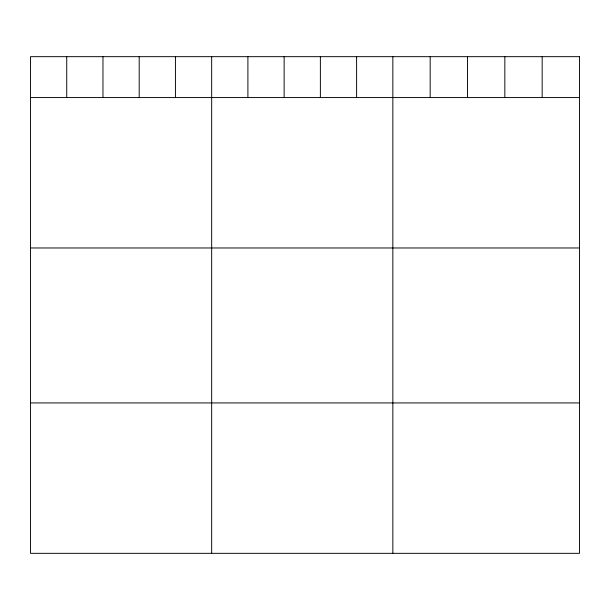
<?xml version="1.0" encoding="UTF-8"?>
<svg xmlns="http://www.w3.org/2000/svg" width="610" height="610" viewBox="0 0 610 610"><rect width="100%" height="100%" fill="white"/><g stroke="black" fill="none" stroke-linecap="round" stroke-linejoin="round"><path stroke-width="0.91" d="M30.5 97.569L579.5 97.569M30.5 247.973L579.5 247.973M30.5 402.935L579.5 402.935M542.168 56.669L542.168 97.569M504.836 56.669L504.836 97.569M467.504 56.669L467.504 97.569M430.172 56.669L430.172 97.569M392.84 56.669L392.84 553.331M356.606 56.669L356.606 97.569M320.372 56.669L320.372 97.569M284.138 56.669L284.138 97.569M247.904 56.669L247.904 97.569M211.67 56.669L211.67 553.331M175.436 56.669L175.436 97.569M139.202 56.669L139.202 97.569M102.968 56.669L102.968 97.569M66.734 56.669L66.734 97.569M579.5 56.669L30.5 56.669L30.5 553.331L579.5 553.331L579.5 56.669"/></g></svg>
